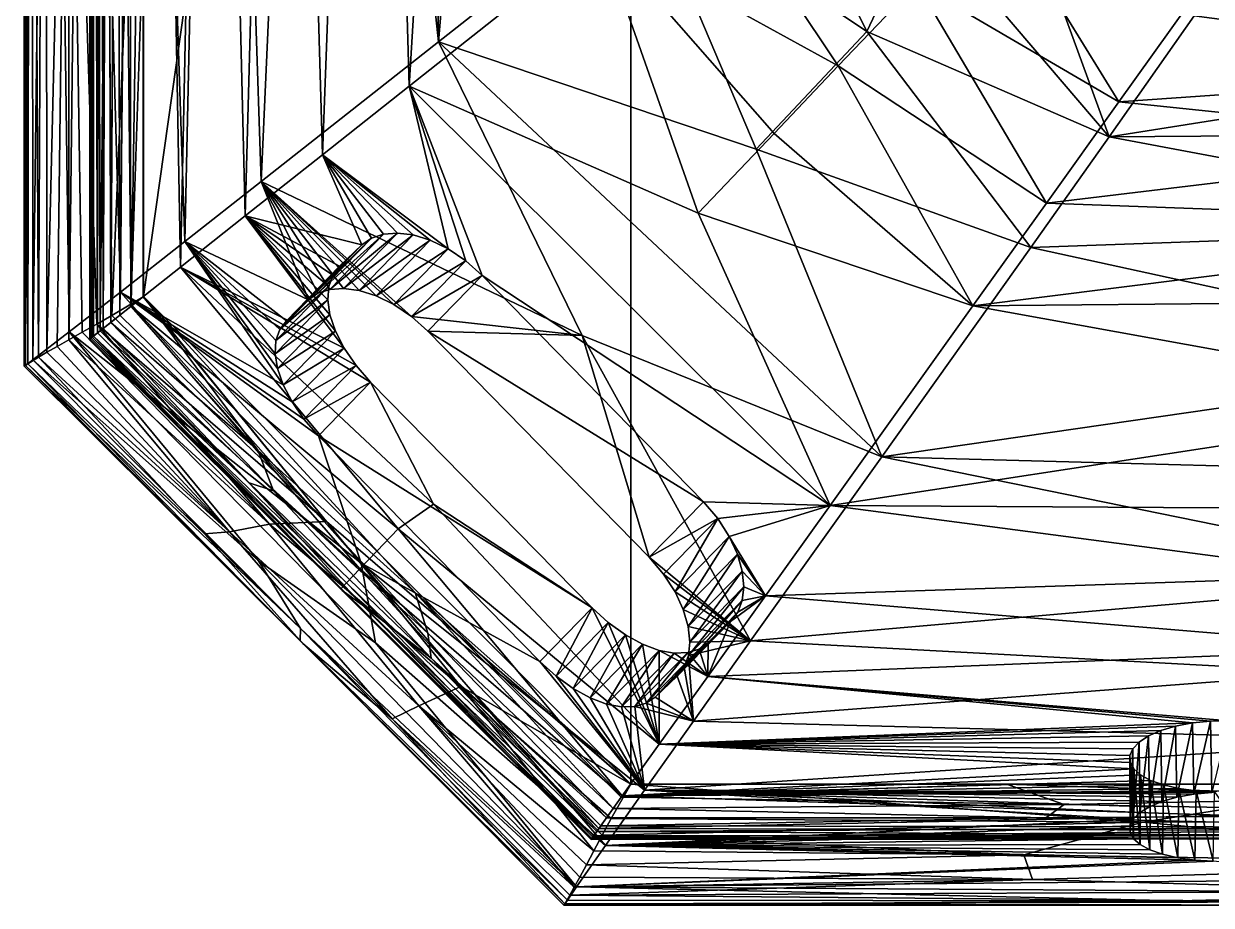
# Model space of a CAD drawing. Extents: x 4857 to 5181, y 3876 to 4195.
# Drawn here: x 4857.1 to 4947.2, y 3877.3 to 3944.2 of the extents above; entities that cross this region are included whole.
import ezdxf

# ---------------------------------------------------------------- set-up
doc = ezdxf.new("R2010")
doc.units = 0
doc.header["$MEASUREMENT"] = 0
doc.layers.add('STL2DXF', color=7, linetype='Continuous')

msp = doc.modelspace()

# ---------------------------------------------------------------- linework, layer by layer
at = {"layer": 'STL2DXF'}
for points in [[(4903.137, 3886.536, 12), (4903.137, 4185.536, 12), (4866.137, 3923.536, 12)], [(4866.137, 3923.536, 12), (4903.137, 4185.536, 12), (4866.137, 4148.536, 12)], [(4903.137, 4185.536, 0), (4903.137, 3886.536, 0), (4866.137, 3923.536, 0)], [(4866.137, 3923.536, 0), (4866.137, 4148.536, 0), (4903.137, 4185.536, 0)], [(5018.902, 4185.536, 12), (4903.137, 4185.536, 12), (5017.276, 3886.536, 12)], [(5017.276, 3886.536, 12), (4903.137, 4185.536, 12), (4903.137, 3886.536, 12)], [(5018.902, 4185.536, 0), (5017.276, 3886.536, 0), (4903.137, 4185.536, 0)], [(4903.137, 4185.536, 0), (5017.276, 3886.536, 0), (4903.137, 3886.536, 0)], [(4866.137, 4148.536, 12), (4866.137, 4036.036, 5.507), (4866.137, 3923.536, 12)], [(4866.137, 3923.536, 0), (4866.137, 4036.036, 0.507), (4866.137, 4148.536, 0)], [(4879.378, 4028.48, 73.239), (4888.543, 3942.878, 90.108), (4887.006, 4053.535, 87.653)], [(4887.006, 4053.535, 87.653), (4888.543, 3942.878, 90.108), (4895, 4019.959, 101.445)], [(4865.339, 4046.381, 42.748), (4861.665, 4019.931, 32.848), (4864.397, 3923.883, 40.012)], [(4865.339, 4046.381, 42.748), (4864.397, 3923.883, 40.012), (4869.293, 3927.722, 51.798)], [(4865.339, 4046.381, 42.748), (4869.293, 3927.722, 51.798), (4871.644, 4035.928, 57.329)], [(4862.148, 3920.376, 10.165), (4862.334, 4028.04, 8.817), (4862.042, 4043.488, 10.682)], [(4862.148, 3920.376, 10.165), (4862.042, 4043.488, 10.682), (4862.07, 3920.314, 11.522)], [(4862.07, 3920.314, 11.522), (4862.042, 4043.488, 10.682), (4862.059, 4036.236, 13.422)], [(4857.57, 4039.09, 7.262), (4857.379, 3918.444, 8.28), (4857.058, 4038.975, 10.309)], [(4857.058, 4038.975, 10.309), (4857.379, 3918.444, 8.28), (4857.081, 3918.246, 11.047)], [(4857.058, 4038.975, 10.309), (4857.081, 3918.246, 11.047), (4857.072, 4038.871, 13.862)], [(4857.072, 4038.871, 13.862), (4857.081, 3918.246, 11.047), (4857.18, 3918.317, 14.25)], [(4857.072, 4038.871, 13.862), (4857.18, 3918.317, 14.25), (4857.666, 4037.621, 18.379)], [(4857.57, 4039.09, 7.262), (4858.188, 3918.943, 5.67), (4857.379, 3918.444, 8.28)], [(4858.724, 4037.731, 4.58), (4858.188, 3918.943, 5.67), (4857.57, 4039.09, 7.262)], [(4862.657, 3920.779, 7.936), (4862.856, 4038.238, 7.421), (4862.334, 4028.04, 8.817)], [(4863.093, 3921.125, 7.079), (4862.856, 4038.238, 7.421), (4862.657, 3920.779, 7.936)], [(4863.093, 3921.125, 7.079), (4863.413, 3995.948, 6.633), (4862.856, 4038.238, 7.421)], [(4857.666, 4037.621, 18.379), (4857.18, 3918.317, 14.25), (4857.744, 3918.734, 18.337)], [(4857.666, 4037.621, 18.379), (4857.744, 3918.734, 18.337), (4859.096, 4026.476, 24.575)], [(4858.724, 4037.731, 4.58), (4858.81, 3919.308, 4.498), (4858.188, 3918.943, 5.67)], [(4858.724, 4037.731, 4.58), (4860.443, 3987.359, 2.554), (4858.81, 3919.308, 4.498)], [(4862.07, 3920.314, 11.522), (4862.059, 4036.236, 13.422), (4862.249, 3920.455, 14.692)], [(4862.249, 3920.455, 14.692), (4862.059, 4036.236, 13.422), (4862.57, 4036.018, 17.394)], [(4862.249, 3920.455, 14.692), (4862.57, 4036.018, 17.394), (4862.852, 3920.933, 18.426)], [(4862.852, 3920.933, 18.426), (4862.57, 4036.018, 17.394), (4864.019, 4036.058, 23.654)], [(4862.852, 3920.933, 18.426), (4864.019, 4036.058, 23.654), (4865.223, 3922.812, 27.382)], [(4865.223, 3922.812, 27.382), (4864.019, 4036.058, 23.654), (4866.952, 4036.145, 32.865)], [(4865.223, 3922.812, 27.382), (4866.952, 4036.145, 32.865), (4868.969, 3925.78, 37.977)], [(4866.137, 3923.536, 12), (4866.137, 4036.036, 5.507), (4866.137, 4007.911, 5.507)], [(4866.137, 3923.536, 0), (4866.137, 3979.786, 0.507), (4866.137, 4036.036, 0.507)], [(4868.969, 3925.78, 37.977), (4866.952, 4036.145, 32.865), (4871.256, 4036.264, 43.987)], [(4868.969, 3925.78, 37.977), (4871.256, 4036.264, 43.987), (4873.875, 3929.667, 49.803)], [(4873.875, 3929.667, 49.803), (4871.256, 4036.264, 43.987), (4876.77, 4036.411, 56.503)], [(4873.875, 3929.667, 49.803), (4876.77, 4036.411, 56.503), (4879.728, 3934.304, 62.45)], [(4879.728, 3934.304, 62.45), (4876.77, 4036.411, 56.503), (4883.529, 4036.585, 70.394)], [(4879.728, 3934.304, 62.45), (4883.529, 4036.585, 70.394), (4886.31, 3939.519, 75.507)], [(4886.31, 3939.519, 75.507), (4883.529, 4036.585, 70.394), (4892.202, 4036.804, 86.663)], [(4886.31, 3939.519, 75.507), (4892.202, 4036.804, 86.663), (4900.806, 3951.005, 101.21)], [(4871.644, 4035.928, 57.329), (4869.293, 3927.722, 51.798), (4875.087, 3932.279, 64.334)], [(4871.644, 4035.928, 57.329), (4875.087, 3932.279, 64.334), (4879.378, 4028.48, 73.239)], [(4862.343, 3920.53, 8.967), (4862.334, 4028.04, 8.817), (4862.148, 3920.376, 10.165)], [(4862.657, 3920.779, 7.936), (4862.334, 4028.04, 8.817), (4862.343, 3920.53, 8.967)], [(4879.378, 4028.48, 73.239), (4875.087, 3932.279, 64.334), (4888.543, 3942.878, 90.108)], [(4859.096, 4026.476, 24.575), (4857.744, 3918.734, 18.337), (4860.514, 3920.856, 29.069)], [(4859.096, 4026.476, 24.575), (4860.514, 3920.856, 29.069), (4861.665, 4019.931, 32.848)], [(4861.665, 4019.931, 32.848), (4860.514, 3920.856, 29.069), (4864.397, 3923.883, 40.012)], [(4888.543, 3942.878, 90.108), (4904.035, 3955.073, 115.662), (4895, 4019.959, 101.445)], [(4866.137, 3923.536, 12), (4866.137, 4007.911, 5.507), (4866.137, 3979.786, 5.507)], [(4863.142, 4005.574, 0.994), (4862.602, 3921.45, 1.207), (4860.443, 3987.359, 2.554)], [(4863.142, 4005.574, 0.994), (4863.757, 3922.113, 0.809), (4862.602, 3921.45, 1.207)], [(4863.142, 4005.574, 0.994), (4866.137, 3979.786, 0.507), (4863.757, 3922.113, 0.809)], [(4863.657, 3921.571, 6.401), (4864.139, 4002.017, 6.021), (4863.413, 3995.948, 6.633)], [(4864.349, 3922.119, 5.908), (4864.139, 4002.017, 6.021), (4863.657, 3921.571, 6.401)], [(4864.349, 3922.119, 5.908), (4865.083, 3990.823, 5.629), (4864.139, 4002.017, 6.021)], [(4863.657, 3921.571, 6.401), (4863.413, 3995.948, 6.633), (4863.093, 3921.125, 7.079)], [(4865.175, 3922.774, 5.608), (4865.083, 3990.823, 5.629), (4864.349, 3922.119, 5.908)], [(4865.175, 3922.774, 5.608), (4866.137, 3951.661, 5.507), (4865.083, 3990.823, 5.629)], [(4860.443, 3987.359, 2.554), (4859.583, 3919.75, 3.44), (4858.81, 3919.308, 4.498)], [(4860.488, 3920.261, 2.527), (4859.583, 3919.75, 3.44), (4860.443, 3987.359, 2.554)], [(4860.443, 3987.359, 2.554), (4862.602, 3921.45, 1.207), (4861.5, 3920.829, 1.782)], [(4860.443, 3987.359, 2.554), (4861.5, 3920.829, 1.782), (4860.488, 3920.261, 2.527)], [(4866.137, 3979.786, 0.507), (4866.131, 3923.532, 0.507), (4863.757, 3922.113, 0.809)], [(4866.137, 3923.536, 0.507), (4866.131, 3923.532, 0.507), (4866.137, 3979.786, 0.507)], [(4866.137, 3979.786, 5.507), (4866.137, 3951.661, 5.507), (4866.137, 3923.536, 12)], [(4866.137, 3923.536, 0.507), (4866.137, 3979.786, 0.507), (4866.137, 3923.536, 0)], [(4912.295, 3961.554, 127.51), (4904.035, 3955.073, 115.662), (4921.06, 3943.659, 120.278)], [(4925.194, 3952.4, 130.26), (4912.295, 3961.554, 127.51), (4921.06, 3943.659, 120.278)], [(4900.806, 3951.005, 101.21), (4908.291, 3956.935, 113.036), (4918.896, 3941.05, 108.445)], [(4918.896, 3941.05, 108.445), (4908.291, 3956.935, 113.036), (4924.853, 3947.31, 118.704)], [(4904.035, 3955.073, 115.662), (4888.543, 3942.878, 90.108), (4912.647, 3934.72, 105.261)], [(4921.06, 3943.659, 120.278), (4904.035, 3955.073, 115.662), (4912.647, 3934.72, 105.261)], [(4940.201, 3938.312, 123.632), (4924.853, 3947.31, 118.704), (4930.807, 3953.567, 128.006)], [(4940.201, 3938.312, 123.632), (4930.807, 3953.567, 128.006), (4945.436, 3945.624, 132.587)], [(4921.06, 3943.659, 120.278), (4939.459, 3935.664, 128.385), (4925.194, 3952.4, 130.26)], [(4925.194, 3952.4, 130.26), (4939.459, 3935.664, 128.385), (4933.552, 3951.811, 135.687)], [(4866.137, 3923.536, 5.507), (4866.137, 3951.661, 5.507), (4865.175, 3922.774, 5.608)], [(4866.137, 3923.536, 12), (4866.137, 3951.661, 5.507), (4866.137, 3923.536, 5.507)], [(4945.922, 3944.837, 139.131), (4933.552, 3951.811, 135.687), (4939.459, 3935.664, 128.385)], [(4908.269, 3929.883, 88.101), (4886.31, 3939.519, 75.507), (4900.806, 3951.005, 101.21)], [(4908.269, 3929.883, 88.101), (4900.806, 3951.005, 101.21), (4914.016, 3935.922, 99.419)], [(4914.016, 3935.922, 99.419), (4900.806, 3951.005, 101.21), (4918.896, 3941.05, 108.445)], [(4934.708, 3930.637, 113.036), (4918.896, 3941.05, 108.445), (4924.853, 3947.31, 118.704)], [(4934.708, 3930.637, 113.036), (4924.853, 3947.31, 118.704), (4940.201, 3938.312, 123.632)], [(4978.669, 3941.002, 127.027), (4945.436, 3945.624, 132.587), (4981.366, 3947.023, 134.111)], [(4974.043, 3941.134, 135.017), (4985.139, 3946.908, 141.204), (4945.922, 3944.837, 139.131)], [(4940.201, 3938.312, 123.632), (4945.436, 3945.624, 132.587), (4978.669, 3941.002, 127.027)], [(4945.922, 3944.837, 139.131), (4939.459, 3935.664, 128.385), (4974.043, 3941.134, 135.017)], [(4912.647, 3934.72, 105.261), (4933.502, 3927.268, 116.955), (4921.06, 3943.659, 120.278)], [(4921.06, 3943.659, 120.278), (4933.502, 3927.268, 116.955), (4939.459, 3935.664, 128.385)], [(4899.449, 3920.578, 78.292), (4888.543, 3942.878, 90.108), (4875.087, 3932.279, 64.334)], [(4899.449, 3920.578, 78.292), (4922.192, 3911.375, 92.09), (4888.543, 3942.878, 90.108)], [(4888.543, 3942.878, 90.108), (4922.192, 3911.375, 92.09), (4912.647, 3934.72, 105.261)], [(4914.016, 3935.922, 99.419), (4918.896, 3941.05, 108.445), (4929.116, 3922.826, 101.21)], [(4929.116, 3922.826, 101.21), (4918.896, 3941.05, 108.445), (4934.708, 3930.637, 113.036)], [(4974.043, 3941.134, 135.017), (4939.459, 3935.664, 128.385), (4984.676, 3936.006, 128.763)], [(4971.528, 3935.059, 119.225), (4940.201, 3938.312, 123.632), (4978.669, 3941.002, 127.027)], [(4889.271, 3927.159, 65.153), (4879.728, 3934.304, 62.45), (4886.31, 3939.519, 75.507)], [(4890.613, 3926.251, 65.638), (4886.31, 3939.519, 75.507), (4891.868, 3925.128, 65.781)], [(4891.868, 3925.128, 65.781), (4886.31, 3939.519, 75.507), (4918.279, 3907.689, 75.507)], [(4889.271, 3927.159, 65.153), (4886.31, 3939.519, 75.507), (4890.613, 3926.251, 65.638)], [(4918.279, 3907.689, 75.507), (4886.31, 3939.519, 75.507), (4908.269, 3929.883, 88.101)], [(4934.708, 3930.637, 113.036), (4940.201, 3938.312, 123.632), (4971.528, 3935.059, 119.225)], [(4984.676, 3936.006, 128.763), (4939.459, 3935.664, 128.385), (4976.117, 3928.777, 119.04)], [(4914.016, 3935.922, 99.419), (4929.116, 3922.826, 101.21), (4908.269, 3929.883, 88.101)], [(4976.117, 3928.777, 119.04), (4939.459, 3935.664, 128.385), (4933.502, 3927.268, 116.955)], [(4971.528, 3935.059, 119.225), (4978.482, 3929.041, 110.626), (4934.708, 3930.637, 113.036)], [(4882.733, 3927.458, 57.93), (4873.875, 3929.667, 49.803), (4879.728, 3934.304, 62.45)], [(4882.733, 3927.458, 57.93), (4879.728, 3934.304, 62.45), (4883.459, 3927.966, 59.391)], [(4883.459, 3927.966, 59.391), (4879.728, 3934.304, 62.45), (4884.363, 3928.273, 60.808)], [(4884.363, 3928.273, 60.808), (4879.728, 3934.304, 62.45), (4885.425, 3928.362, 62.141)], [(4885.425, 3928.362, 62.141), (4879.728, 3934.304, 62.45), (4886.622, 3928.215, 63.346)], [(4886.622, 3928.215, 63.346), (4879.728, 3934.304, 62.45), (4887.92, 3927.817, 64.369)], [(4887.92, 3927.817, 64.369), (4879.728, 3934.304, 62.45), (4889.271, 3927.159, 65.153)], [(4912.647, 3934.72, 105.261), (4922.192, 3911.375, 92.09), (4933.502, 3927.268, 116.955)], [(4878.67, 3923.293, 57.905), (4875.087, 3932.279, 64.334), (4869.293, 3927.722, 51.798)], [(4879.387, 3923.791, 59.369), (4875.087, 3932.279, 64.334), (4878.67, 3923.293, 57.905)], [(4886.495, 3922.025, 65.613), (4899.449, 3920.578, 78.292), (4875.087, 3932.279, 64.334)], [(4886.495, 3922.025, 65.613), (4875.087, 3932.279, 64.334), (4885.163, 3922.934, 65.131)], [(4885.163, 3922.934, 65.131), (4875.087, 3932.279, 64.334), (4883.816, 3923.599, 64.349)], [(4883.816, 3923.599, 64.349), (4875.087, 3932.279, 64.334), (4882.527, 3924.006, 63.329)], [(4882.527, 3924.006, 63.329), (4875.087, 3932.279, 64.334), (4881.337, 3924.164, 62.124)], [(4881.337, 3924.164, 62.124), (4875.087, 3932.279, 64.334), (4880.283, 3924.087, 60.789)], [(4880.283, 3924.087, 60.789), (4875.087, 3932.279, 64.334), (4879.387, 3923.791, 59.369)], [(4934.708, 3930.637, 113.036), (4978.482, 3929.041, 110.626), (4929.116, 3922.826, 101.21)], [(4881.39, 3919.612, 46.491), (4868.969, 3925.78, 37.977), (4873.875, 3929.667, 49.803)], [(4881.39, 3919.612, 46.491), (4873.875, 3929.667, 49.803), (4880.722, 3920.918, 47.327)], [(4880.722, 3920.918, 47.327), (4873.875, 3929.667, 49.803), (4880.305, 3922.161, 48.396)], [(4880.305, 3922.161, 48.396), (4873.875, 3929.667, 49.803), (4880.138, 3923.3, 49.64)], [(4880.138, 3923.3, 49.64), (4873.875, 3929.667, 49.803), (4880.213, 3924.305, 51.006)], [(4880.213, 3924.305, 51.006), (4873.875, 3929.667, 49.803), (4880.517, 3925.156, 52.448)], [(4880.517, 3925.156, 52.448), (4873.875, 3929.667, 49.803), (4881.033, 3925.835, 53.921)], [(4881.033, 3925.835, 53.921), (4873.875, 3929.667, 49.803), (4882.733, 3927.458, 57.93)], [(4908.269, 3929.883, 88.101), (4929.116, 3922.826, 101.21), (4918.279, 3907.689, 75.507)], [(4929.116, 3922.826, 101.21), (4978.482, 3929.041, 110.626), (5017.478, 3923.656, 102.36)], [(4976.117, 3928.777, 119.04), (4933.502, 3927.268, 116.955), (4972.773, 3918.687, 103.941)], [(4883.459, 3927.966, 59.391), (4879.387, 3923.791, 59.369), (4878.67, 3923.293, 57.905)], [(4883.459, 3927.966, 59.391), (4878.67, 3923.293, 57.905), (4882.733, 3927.458, 57.93)], [(4884.363, 3928.273, 60.808), (4880.283, 3924.087, 60.789), (4879.387, 3923.791, 59.369)], [(4884.363, 3928.273, 60.808), (4879.387, 3923.791, 59.369), (4883.459, 3927.966, 59.391)], [(4885.425, 3928.362, 62.141), (4881.337, 3924.164, 62.124), (4880.283, 3924.087, 60.789)], [(4885.425, 3928.362, 62.141), (4880.283, 3924.087, 60.789), (4884.363, 3928.273, 60.808)], [(4886.622, 3928.215, 63.346), (4881.337, 3924.164, 62.124), (4885.425, 3928.362, 62.141)], [(4886.622, 3928.215, 63.346), (4882.527, 3924.006, 63.329), (4881.337, 3924.164, 62.124)], [(4887.92, 3927.817, 64.369), (4882.527, 3924.006, 63.329), (4886.622, 3928.215, 63.346)], [(4876.75, 3916.835, 47.297), (4869.293, 3927.722, 51.798), (4864.397, 3923.883, 40.012)], [(4878.67, 3923.293, 57.905), (4869.293, 3927.722, 51.798), (4877.002, 3921.702, 53.896)], [(4877.002, 3921.702, 53.896), (4869.293, 3927.722, 51.798), (4876.498, 3921.035, 52.421)], [(4876.498, 3921.035, 52.421), (4869.293, 3927.722, 51.798), (4876.206, 3920.195, 50.978)], [(4876.206, 3920.195, 50.978), (4869.293, 3927.722, 51.798), (4876.143, 3919.199, 49.61)], [(4876.143, 3919.199, 49.61), (4869.293, 3927.722, 51.798), (4876.321, 3918.069, 48.365)], [(4876.321, 3918.069, 48.365), (4869.293, 3927.722, 51.798), (4876.75, 3916.835, 47.297)], [(4878.67, 3923.293, 57.905), (4881.033, 3925.835, 53.921), (4882.733, 3927.458, 57.93)], [(4887.92, 3927.817, 64.369), (4883.816, 3923.599, 64.349), (4882.527, 3924.006, 63.329)], [(4889.271, 3927.159, 65.153), (4883.816, 3923.599, 64.349), (4887.92, 3927.817, 64.369)], [(4889.271, 3927.159, 65.153), (4885.163, 3922.934, 65.131), (4883.816, 3923.599, 64.349)], [(4890.613, 3926.251, 65.638), (4885.163, 3922.934, 65.131), (4889.271, 3927.159, 65.153)], [(4972.773, 3918.687, 103.941), (4933.502, 3927.268, 116.955), (4922.192, 3911.375, 92.09)], [(4890.613, 3926.251, 65.638), (4886.495, 3922.025, 65.613), (4885.163, 3922.934, 65.131)], [(4891.868, 3925.128, 65.781), (4886.495, 3922.025, 65.613), (4890.613, 3926.251, 65.638)], [(4885.487, 3905.916, 32.876), (4865.223, 3922.812, 27.382), (4868.969, 3925.78, 37.977)], [(4883.393, 3917.04, 45.734), (4888.155, 3907.778, 39.577), (4868.969, 3925.78, 37.977)], [(4883.393, 3917.04, 45.734), (4868.969, 3925.78, 37.977), (4882.292, 3918.299, 45.946)], [(4882.292, 3918.299, 45.946), (4868.969, 3925.78, 37.977), (4881.39, 3919.612, 46.491)], [(4888.155, 3907.778, 39.577), (4885.487, 3905.916, 32.876), (4868.969, 3925.78, 37.977)], [(4880.517, 3925.156, 52.448), (4877.002, 3921.702, 53.896), (4876.498, 3921.035, 52.421)], [(4880.517, 3925.156, 52.448), (4876.498, 3921.035, 52.421), (4880.213, 3924.305, 51.006)], [(4881.033, 3925.835, 53.921), (4877.002, 3921.702, 53.896), (4880.517, 3925.156, 52.448)], [(4877.002, 3921.702, 53.896), (4881.033, 3925.835, 53.921), (4878.67, 3923.293, 57.905)], [(4887.746, 3920.902, 65.756), (4886.495, 3922.025, 65.613), (4891.868, 3925.128, 65.781)], [(4908.65, 3907.969, 65.275), (4887.746, 3920.902, 65.756), (4891.868, 3925.128, 65.781)], [(4891.868, 3925.128, 65.781), (4918.279, 3907.689, 75.507), (4908.65, 3907.969, 65.275)], [(4880.213, 3924.305, 51.006), (4876.498, 3921.035, 52.421), (4876.206, 3920.195, 50.978)], [(4880.213, 3924.305, 51.006), (4876.206, 3920.195, 50.978), (4880.138, 3923.3, 49.64)], [(4864.397, 3923.883, 40.012), (4860.514, 3920.856, 29.069), (4882.667, 3903.307, 36.5)], [(4880.039, 3906.456, 0.714), (4863.757, 3922.113, 0.809), (4866.131, 3923.532, 0.507)], [(4876.75, 3916.835, 47.297), (4864.397, 3923.883, 40.012), (4877.425, 3915.538, 46.464)], [(4877.425, 3915.538, 46.464), (4864.397, 3923.883, 40.012), (4878.331, 3914.231, 45.92)], [(4878.331, 3914.231, 45.92), (4864.397, 3923.883, 40.012), (4879.431, 3912.979, 45.71)], [(4879.431, 3912.979, 45.71), (4864.397, 3923.883, 40.012), (4882.667, 3903.307, 36.5)], [(4874.829, 3911.881, 5.843), (4866.137, 3923.536, 5.507), (4865.175, 3922.774, 5.608)], [(4866.131, 3923.532, 0.507), (4866.137, 3923.536, 0.507), (4880.039, 3906.456, 0.714)], [(4866.137, 3923.536, 5.507), (4903.137, 3886.536, 5.507), (4866.137, 3923.536, 12)], [(4866.137, 3923.536, 12), (4903.137, 3886.536, 5.507), (4903.137, 3886.536, 12)], [(4903.137, 3886.536, 0.507), (4866.137, 3923.536, 0.507), (4903.137, 3886.536, 0)], [(4903.137, 3886.536, 0), (4866.137, 3923.536, 0.507), (4866.137, 3923.536, 0)], [(4880.039, 3906.456, 0.714), (4866.137, 3923.536, 0.507), (4903.137, 3886.536, 0.507)], [(4886.768, 3901.085, 5.621), (4903.137, 3886.536, 5.507), (4866.137, 3923.536, 5.507)], [(4886.768, 3901.085, 5.621), (4866.137, 3923.536, 5.507), (4874.829, 3911.881, 5.843)], [(4929.116, 3922.826, 101.21), (5017.478, 3923.656, 102.36), (4969.525, 3915.531, 89.205)], [(4882.566, 3902.867, 22.267), (4862.852, 3920.933, 18.426), (4865.223, 3922.812, 27.382)], [(4874.829, 3911.881, 5.843), (4865.175, 3922.774, 5.608), (4864.349, 3922.119, 5.908)], [(4885.487, 3905.916, 32.876), (4883.853, 3904.215, 27.348), (4865.223, 3922.812, 27.382)], [(4882.566, 3902.867, 22.267), (4865.223, 3922.812, 27.382), (4883.853, 3904.215, 27.348)], [(4880.138, 3923.3, 49.64), (4876.206, 3920.195, 50.978), (4876.143, 3919.199, 49.61)], [(4880.138, 3923.3, 49.64), (4876.143, 3919.199, 49.61), (4880.305, 3922.161, 48.396)], [(4969.525, 3915.531, 89.205), (4918.279, 3907.689, 75.507), (4929.116, 3922.826, 101.21)], [(4880.039, 3906.456, 0.714), (4862.602, 3921.45, 1.207), (4863.757, 3922.113, 0.809)], [(4863.657, 3921.571, 6.401), (4863.093, 3921.125, 7.079), (4876.027, 3908.796, 6.638)], [(4864.349, 3922.119, 5.908), (4863.657, 3921.571, 6.401), (4874.829, 3911.881, 5.843)], [(4874.829, 3911.881, 5.843), (4863.657, 3921.571, 6.401), (4876.027, 3908.796, 6.638)], [(4880.305, 3922.161, 48.396), (4876.143, 3919.199, 49.61), (4876.321, 3918.069, 48.365)], [(4880.305, 3922.161, 48.396), (4876.321, 3918.069, 48.365), (4880.722, 3920.918, 47.327)], [(4887.746, 3920.902, 65.756), (4899.449, 3920.578, 78.292), (4886.495, 3922.025, 65.613)], [(4857.744, 3918.734, 18.337), (4874.873, 3903.484, 23.07), (4860.514, 3920.856, 29.069)], [(4860.488, 3920.261, 2.527), (4861.5, 3920.829, 1.782), (4875.717, 3906.263, 1.93)], [(4860.514, 3920.856, 29.069), (4874.873, 3903.484, 23.07), (4883.765, 3897.251, 28.322)], [(4860.514, 3920.856, 29.069), (4883.765, 3897.251, 28.322), (4882.667, 3903.307, 36.5)], [(4875.717, 3906.263, 1.93), (4861.5, 3920.829, 1.782), (4862.602, 3921.45, 1.207)], [(4881.558, 3901.806, 17.061), (4862.249, 3920.455, 14.692), (4862.852, 3920.933, 18.426)], [(4874.181, 3909.39, 7.77), (4862.657, 3920.779, 7.936), (4862.343, 3920.53, 8.967)], [(4875.717, 3906.263, 1.93), (4862.602, 3921.45, 1.207), (4880.039, 3906.456, 0.714)], [(4863.093, 3921.125, 7.079), (4862.657, 3920.779, 7.936), (4874.181, 3909.39, 7.77)], [(4881.558, 3901.806, 17.061), (4862.852, 3920.933, 18.426), (4882.566, 3902.867, 22.267)], [(4876.027, 3908.796, 6.638), (4863.093, 3921.125, 7.079), (4874.181, 3909.39, 7.77)], [(4880.722, 3920.918, 47.327), (4876.321, 3918.069, 48.365), (4876.75, 3916.835, 47.297)], [(4880.722, 3920.918, 47.327), (4876.75, 3916.835, 47.297), (4881.39, 3919.612, 46.491)], [(4904.531, 3903.747, 65.25), (4887.746, 3920.902, 65.756), (4908.65, 3907.969, 65.275)], [(4904.531, 3903.747, 65.25), (4899.449, 3920.578, 78.292), (4887.746, 3920.902, 65.756)], [(4859.583, 3919.75, 3.44), (4872.674, 3905.686, 4.279), (4858.81, 3919.308, 4.498)], [(4860.488, 3920.261, 2.527), (4872.674, 3905.686, 4.279), (4859.583, 3919.75, 3.44)], [(4875.717, 3906.263, 1.93), (4872.674, 3905.686, 4.279), (4860.488, 3920.261, 2.527)], [(4881.152, 3901.373, 13.421), (4862.07, 3920.314, 11.522), (4862.249, 3920.455, 14.692)], [(4881.223, 3901.224, 10.927), (4862.148, 3920.376, 10.165), (4862.07, 3920.314, 11.522)], [(4881.223, 3901.224, 10.927), (4862.07, 3920.314, 11.522), (4881.152, 3901.373, 13.421)], [(4882.756, 3900.136, 8.983), (4862.343, 3920.53, 8.967), (4862.148, 3920.376, 10.165)], [(4882.756, 3900.136, 8.983), (4862.148, 3920.376, 10.165), (4881.223, 3901.224, 10.927)], [(4881.152, 3901.373, 13.421), (4862.249, 3920.455, 14.692), (4881.558, 3901.806, 17.061)], [(4874.181, 3909.39, 7.77), (4862.343, 3920.53, 8.967), (4882.756, 3900.136, 8.983)], [(4904.531, 3903.747, 65.25), (4912.238, 3897.402, 66.777), (4899.449, 3920.578, 78.292)], [(4912.238, 3897.402, 66.777), (4922.192, 3911.375, 92.09), (4899.449, 3920.578, 78.292)], [(4858.188, 3918.943, 5.67), (4870.788, 3905.518, 7.095), (4857.379, 3918.444, 8.28)], [(4858.81, 3919.308, 4.498), (4872.674, 3905.686, 4.279), (4858.188, 3918.943, 5.67)], [(4858.188, 3918.943, 5.67), (4872.674, 3905.686, 4.279), (4870.788, 3905.518, 7.095)], [(4881.39, 3919.612, 46.491), (4876.75, 3916.835, 47.297), (4877.425, 3915.538, 46.464)], [(4881.39, 3919.612, 46.491), (4877.425, 3915.538, 46.464), (4882.292, 3918.299, 45.946)], [(4857.379, 3918.444, 8.28), (4878.232, 3897.208, 10.155), (4857.081, 3918.246, 11.047)], [(4857.081, 3918.246, 11.047), (4878.053, 3897.425, 13.831), (4857.18, 3918.317, 14.25)], [(4857.081, 3918.246, 11.047), (4878.232, 3897.208, 10.155), (4878.053, 3897.425, 13.831)], [(4857.18, 3918.317, 14.25), (4878.076, 3898.35, 18.042), (4857.744, 3918.734, 18.337)], [(4857.18, 3918.317, 14.25), (4878.053, 3897.425, 13.831), (4878.076, 3898.35, 18.042)], [(4857.379, 3918.444, 8.28), (4870.788, 3905.518, 7.095), (4878.232, 3897.208, 10.155)], [(4857.744, 3918.734, 18.337), (4878.076, 3898.35, 18.042), (4874.873, 3903.484, 23.07)], [(4882.292, 3918.299, 45.946), (4877.425, 3915.538, 46.464), (4878.331, 3914.231, 45.92)], [(4882.292, 3918.299, 45.946), (4878.331, 3914.231, 45.92), (4883.393, 3917.04, 45.734)], [(4922.192, 3911.375, 92.09), (4969.502, 3910.12, 89.866), (4972.773, 3918.687, 103.941)], [(4883.393, 3917.04, 45.734), (4878.331, 3914.231, 45.92), (4879.431, 3912.979, 45.71)], [(4879.431, 3912.979, 45.71), (4900.202, 3899.909, 45.229), (4883.393, 3917.04, 45.734)], [(4900.202, 3899.909, 45.229), (4888.155, 3907.778, 39.577), (4883.393, 3917.04, 45.734)], [(4977.314, 3907.321, 74.718), (4918.279, 3907.689, 75.507), (4969.525, 3915.531, 89.205)], [(4896.244, 3895.851, 45.204), (4900.202, 3899.909, 45.229), (4879.431, 3912.979, 45.71)], [(4879.431, 3912.979, 45.71), (4882.667, 3903.307, 36.5), (4896.244, 3895.851, 45.204)], [(4874.829, 3911.881, 5.843), (4876.027, 3908.796, 6.638), (4887.742, 3897.986, 6.173)], [(4887.742, 3897.986, 6.173), (4886.768, 3901.085, 5.621), (4874.829, 3911.881, 5.843)], [(4912.238, 3897.402, 66.777), (4967.315, 3902.186, 75.758), (4922.192, 3911.375, 92.09)], [(4922.192, 3911.375, 92.09), (4967.315, 3902.186, 75.758), (4969.502, 3910.12, 89.866)], [(4876.027, 3908.796, 6.638), (4874.181, 3909.39, 7.77), (4887.98, 3896.082, 7.24)], [(4887.98, 3896.082, 7.24), (4874.181, 3909.39, 7.77), (4882.756, 3900.136, 8.983)], [(4887.742, 3897.986, 6.173), (4876.027, 3908.796, 6.638), (4887.98, 3896.082, 7.24)], [(4888.155, 3907.778, 39.577), (4905.305, 3889.564, 37.977), (4885.487, 3905.916, 32.876)], [(4900.202, 3899.909, 45.229), (4905.305, 3889.564, 37.977), (4888.155, 3907.778, 39.577)], [(4904.531, 3903.747, 65.25), (4908.65, 3907.969, 65.275), (4909.745, 3906.689, 65.061)], [(4908.65, 3907.969, 65.275), (4918.279, 3907.689, 75.507), (4909.745, 3906.689, 65.061)], [(4909.745, 3906.689, 65.061), (4918.279, 3907.689, 75.507), (4910.619, 3905.334, 64.508)], [(4910.619, 3905.334, 64.508), (4918.279, 3907.689, 75.507), (4913.356, 3900.812, 62.45)], [(4913.356, 3900.812, 62.45), (4918.279, 3907.689, 75.507), (4958.875, 3902.346, 65.368)], [(4958.875, 3902.346, 65.368), (4918.279, 3907.689, 75.507), (4977.314, 3907.321, 74.718)], [(4875.717, 3906.263, 1.93), (4887.042, 3892.467, 3.329), (4872.674, 3905.686, 4.279)], [(4880.039, 3906.456, 0.714), (4890.245, 3893.931, 1.176), (4875.717, 3906.263, 1.93)], [(4890.245, 3893.931, 1.176), (4887.042, 3892.467, 3.329), (4875.717, 3906.263, 1.93)], [(4880.039, 3906.456, 0.714), (4903.137, 3886.536, 0.507), (4903.133, 3886.53, 0.507)], [(4880.039, 3906.456, 0.714), (4903.133, 3886.53, 0.507), (4890.245, 3893.931, 1.176)], [(4909.745, 3906.689, 65.061), (4905.628, 3902.468, 65.035), (4904.531, 3903.747, 65.25)], [(4909.745, 3906.689, 65.061), (4906.503, 3901.121, 64.485), (4905.628, 3902.468, 65.035)], [(4910.619, 3905.334, 64.508), (4906.503, 3901.121, 64.485), (4909.745, 3906.689, 65.061)], [(4870.788, 3905.518, 7.095), (4872.674, 3905.686, 4.279), (4885.031, 3891.492, 6.697)], [(4878.232, 3897.208, 10.155), (4870.788, 3905.518, 7.095), (4885.031, 3891.492, 6.697)], [(4885.031, 3891.492, 6.697), (4872.674, 3905.686, 4.279), (4887.042, 3892.467, 3.329)], [(4902.497, 3885.642, 27.382), (4883.853, 3904.215, 27.348), (4885.487, 3905.916, 32.876)], [(4885.487, 3905.916, 32.876), (4905.305, 3889.564, 37.977), (4902.497, 3885.642, 27.382)], [(4910.619, 3905.334, 64.508), (4907.13, 3899.776, 63.647), (4906.503, 3901.121, 64.485)], [(4911.238, 3903.981, 63.669), (4907.13, 3899.776, 63.647), (4910.619, 3905.334, 64.508)], [(4910.619, 3905.334, 64.508), (4913.356, 3900.812, 62.45), (4911.238, 3903.981, 63.669)], [(4902.497, 3885.642, 27.382), (4882.566, 3902.867, 22.267), (4883.853, 3904.215, 27.348)], [(4905.628, 3902.468, 65.035), (4912.238, 3897.402, 66.777), (4904.531, 3903.747, 65.25)], [(4911.238, 3903.981, 63.669), (4907.5, 3898.494, 62.579), (4907.13, 3899.776, 63.647)], [(4911.601, 3902.692, 62.601), (4907.5, 3898.494, 62.579), (4911.238, 3903.981, 63.669)], [(4911.238, 3903.981, 63.669), (4913.356, 3900.812, 62.45), (4911.601, 3902.692, 62.601)], [(4878.076, 3898.35, 18.042), (4899.011, 3878.73, 21.509), (4874.873, 3903.484, 23.07)], [(4874.873, 3903.484, 23.07), (4899.011, 3878.73, 21.509), (4883.765, 3897.251, 28.322)], [(4900.715, 3883.154, 18.426), (4881.558, 3901.806, 17.061), (4882.566, 3902.867, 22.267)], [(4900.715, 3883.154, 18.426), (4882.566, 3902.867, 22.267), (4902.497, 3885.642, 27.382)], [(4896.244, 3895.851, 45.204), (4882.667, 3903.307, 36.5), (4904.181, 3886.071, 42.627)], [(4882.667, 3903.307, 36.5), (4883.765, 3897.251, 28.322), (4901.215, 3881.877, 31.831)], [(4882.667, 3903.307, 36.5), (4901.215, 3881.877, 31.831), (4904.181, 3886.071, 42.627)], [(4911.601, 3902.692, 62.601), (4907.624, 3897.319, 61.34), (4907.5, 3898.494, 62.579)], [(4911.714, 3901.508, 61.361), (4907.624, 3897.319, 61.34), (4911.601, 3902.692, 62.601)], [(4911.601, 3902.692, 62.601), (4913.356, 3900.812, 62.45), (4911.714, 3901.508, 61.361)], [(4900.26, 3882.517, 14.692), (4881.152, 3901.373, 13.421), (4881.558, 3901.806, 17.061)], [(4900.26, 3882.517, 14.692), (4881.558, 3901.806, 17.061), (4900.715, 3883.154, 18.426)], [(4906.503, 3901.121, 64.485), (4912.238, 3897.402, 66.777), (4905.628, 3902.468, 65.035)], [(4912.238, 3897.402, 66.777), (4956.872, 3894.993, 61.913), (4967.315, 3902.186, 75.758)], [(4958.875, 3902.346, 65.368), (4961.511, 3896.837, 54.268), (4913.356, 3900.812, 62.45)], [(4900.121, 3882.323, 11.522), (4881.223, 3901.224, 10.927), (4881.152, 3901.373, 13.421)], [(4900.121, 3882.323, 11.522), (4881.152, 3901.373, 13.421), (4900.26, 3882.517, 14.692)], [(4900.177, 3882.401, 10.165), (4882.756, 3900.136, 8.983), (4881.223, 3901.224, 10.927)], [(4900.177, 3882.401, 10.165), (4881.223, 3901.224, 10.927), (4900.121, 3882.323, 11.522)], [(4902.421, 3885.536, 5.608), (4903.137, 3886.536, 5.507), (4886.768, 3901.085, 5.621)], [(4887.742, 3897.986, 6.173), (4901.807, 3884.678, 5.908), (4886.768, 3901.085, 5.621)], [(4901.807, 3884.678, 5.908), (4902.421, 3885.536, 5.608), (4886.768, 3901.085, 5.621)], [(4907.13, 3899.776, 63.647), (4912.238, 3897.402, 66.777), (4906.503, 3901.121, 64.485)], [(4911.594, 3900.463, 60.001), (4907.515, 3896.283, 59.979), (4911.714, 3901.508, 61.361)], [(4911.714, 3901.508, 61.361), (4907.515, 3896.283, 59.979), (4907.624, 3897.319, 61.34)], [(4913.356, 3900.812, 62.45), (4961.511, 3896.837, 54.268), (4908.978, 3894.696, 49.803)], [(4910.719, 3898.876, 57.087), (4913.356, 3900.812, 62.45), (4908.978, 3894.696, 49.803)], [(4911.257, 3899.579, 58.563), (4913.356, 3900.812, 62.45), (4910.719, 3898.876, 57.087)], [(4911.594, 3900.463, 60.001), (4913.356, 3900.812, 62.45), (4911.257, 3899.579, 58.563)], [(4911.714, 3901.508, 61.361), (4913.356, 3900.812, 62.45), (4911.594, 3900.463, 60.001)], [(4900.551, 3882.924, 7.936), (4887.98, 3896.082, 7.24), (4882.756, 3900.136, 8.983)], [(4900.551, 3882.924, 7.936), (4882.756, 3900.136, 8.983), (4900.319, 3882.6, 8.967)], [(4900.319, 3882.6, 8.967), (4882.756, 3900.136, 8.983), (4900.177, 3882.401, 10.165)], [(4896.244, 3895.851, 45.204), (4897.472, 3894.73, 45.343), (4900.202, 3899.909, 45.229)], [(4900.202, 3899.909, 45.229), (4897.472, 3894.73, 45.343), (4901.434, 3898.787, 45.368)], [(4901.434, 3898.787, 45.368), (4905.305, 3889.564, 37.977), (4900.202, 3899.909, 45.229)], [(4911.257, 3899.579, 58.563), (4907.189, 3895.409, 58.54), (4911.594, 3900.463, 60.001)], [(4911.594, 3900.463, 60.001), (4907.189, 3895.409, 58.54), (4907.515, 3896.283, 59.979)], [(4907.5, 3898.494, 62.579), (4912.238, 3897.402, 66.777), (4907.13, 3899.776, 63.647)], [(4910.719, 3898.876, 57.087), (4907.189, 3895.409, 58.54), (4911.257, 3899.579, 58.563)], [(4878.053, 3897.425, 13.831), (4898.327, 3877.732, 16.595), (4878.076, 3898.35, 18.042)], [(4878.076, 3898.35, 18.042), (4898.327, 3877.732, 16.595), (4899.011, 3878.73, 21.509)], [(4901.434, 3898.787, 45.368), (4897.472, 3894.73, 45.343), (4898.766, 3893.792, 45.818)], [(4901.434, 3898.787, 45.368), (4898.766, 3893.792, 45.818), (4902.733, 3897.853, 45.845)], [(4902.733, 3897.853, 45.845), (4905.305, 3889.564, 37.977), (4901.434, 3898.787, 45.368)], [(4909.028, 3897.263, 53.078), (4906.662, 3894.717, 57.062), (4910.719, 3898.876, 57.087)], [(4906.662, 3894.717, 57.062), (4907.189, 3895.409, 58.54), (4910.719, 3898.876, 57.087)], [(4907.624, 3897.319, 61.34), (4912.238, 3897.402, 66.777), (4907.5, 3898.494, 62.579)], [(4910.719, 3898.876, 57.087), (4908.978, 3894.696, 49.803), (4909.028, 3897.263, 53.078)], [(4878.232, 3897.208, 10.155), (4898.063, 3877.337, 12.632), (4878.053, 3897.425, 13.831)], [(4878.053, 3897.425, 13.831), (4898.063, 3877.337, 12.632), (4898.327, 3877.732, 16.595)], [(4885.031, 3891.492, 6.697), (4898.132, 3877.45, 9.449), (4878.232, 3897.208, 10.155)], [(4878.232, 3897.208, 10.155), (4898.132, 3877.45, 9.449), (4898.063, 3877.337, 12.632)], [(4899.011, 3878.73, 21.509), (4901.215, 3881.877, 31.831), (4883.765, 3897.251, 28.322)], [(4887.742, 3897.986, 6.173), (4887.98, 3896.082, 7.24), (4901.292, 3883.96, 6.401)], [(4901.292, 3883.96, 6.401), (4901.807, 3884.678, 5.908), (4887.742, 3897.986, 6.173)], [(4902.733, 3897.853, 45.845), (4898.766, 3893.792, 45.818), (4900.061, 3893.077, 46.592)], [(4902.733, 3897.853, 45.845), (4900.061, 3893.077, 46.592), (4904.04, 3897.144, 46.622)], [(4904.04, 3897.144, 46.622), (4905.305, 3889.564, 37.977), (4902.733, 3897.853, 45.845)], [(4908.329, 3896.783, 51.617), (4905.002, 3893.136, 53.052), (4909.028, 3897.263, 53.078)], [(4905.002, 3893.136, 53.052), (4906.662, 3894.717, 57.062), (4909.028, 3897.263, 53.078)], [(4907.515, 3896.283, 59.979), (4907.907, 3891.317, 54.399), (4912.238, 3897.402, 66.777)], [(4907.515, 3896.283, 59.979), (4912.238, 3897.402, 66.777), (4907.624, 3897.319, 61.34)], [(4907.907, 3891.317, 54.399), (4956.872, 3894.993, 61.913), (4912.238, 3897.402, 66.777)], [(4909.028, 3897.263, 53.078), (4908.978, 3894.696, 49.803), (4908.329, 3896.783, 51.617)], [(4904.04, 3897.144, 46.622), (4900.061, 3893.077, 46.592), (4901.302, 3892.607, 47.613)], [(4904.04, 3897.144, 46.622), (4901.302, 3892.607, 47.613), (4905.289, 3896.686, 47.644)], [(4905.289, 3896.686, 47.644), (4901.302, 3892.607, 47.613), (4902.444, 3892.388, 48.821)], [(4905.289, 3896.686, 47.644), (4902.444, 3892.388, 48.821), (4906.44, 3896.479, 48.854)], [(4906.44, 3896.479, 48.854), (4902.444, 3892.388, 48.821), (4903.455, 3892.413, 50.163)], [(4906.44, 3896.479, 48.854), (4903.455, 3892.413, 50.163), (4907.461, 3896.516, 50.194)], [(4907.461, 3896.516, 50.194), (4903.455, 3892.413, 50.163), (4904.314, 3892.667, 51.588)], [(4905.289, 3896.686, 47.644), (4905.305, 3889.564, 37.977), (4904.04, 3897.144, 46.622)], [(4907.461, 3896.516, 50.194), (4904.314, 3892.667, 51.588), (4908.329, 3896.783, 51.617)], [(4908.329, 3896.783, 51.617), (4904.314, 3892.667, 51.588), (4905.002, 3893.136, 53.052)], [(4906.44, 3896.479, 48.854), (4908.978, 3894.696, 49.803), (4905.289, 3896.686, 47.644)], [(4905.289, 3896.686, 47.644), (4908.978, 3894.696, 49.803), (4905.305, 3889.564, 37.977)], [(4907.461, 3896.516, 50.194), (4908.978, 3894.696, 49.803), (4906.44, 3896.479, 48.854)], [(4907.189, 3895.409, 58.54), (4907.907, 3891.317, 54.399), (4907.515, 3896.283, 59.979)], [(4908.329, 3896.783, 51.617), (4908.978, 3894.696, 49.803), (4907.461, 3896.516, 50.194)], [(4908.978, 3894.696, 49.803), (4961.511, 3896.837, 54.268), (4948.574, 3891.331, 42.142)], [(4901.292, 3883.96, 6.401), (4887.98, 3896.082, 7.24), (4900.875, 3883.376, 7.079)], [(4900.875, 3883.376, 7.079), (4887.98, 3896.082, 7.24), (4900.551, 3882.924, 7.936)], [(4896.244, 3895.851, 45.204), (4904.181, 3886.071, 42.627), (4897.472, 3894.73, 45.343)], [(4906.662, 3894.717, 57.062), (4907.907, 3891.317, 54.399), (4907.189, 3895.409, 58.54)], [(4897.472, 3894.73, 45.343), (4904.181, 3886.071, 42.627), (4898.766, 3893.792, 45.818)], [(4905.002, 3893.136, 53.052), (4907.907, 3891.317, 54.399), (4906.662, 3894.717, 57.062)], [(4945.78, 3891.183, 41.8), (4905.305, 3889.564, 37.977), (4908.978, 3894.696, 49.803)], [(4962.261, 3889.857, 51.144), (4956.872, 3894.993, 61.913), (4907.907, 3891.317, 54.399)], [(4908.978, 3894.696, 49.803), (4948.574, 3891.331, 42.142), (4947.158, 3891.317, 42.113)], [(4945.78, 3891.183, 41.8), (4908.978, 3894.696, 49.803), (4947.158, 3891.317, 42.113)], [(4890.245, 3893.931, 1.176), (4900.34, 3881.466, 2.013), (4887.042, 3892.467, 3.329)], [(4890.245, 3893.931, 1.176), (4903.133, 3886.53, 0.507), (4901.659, 3883.913, 0.863)], [(4890.245, 3893.931, 1.176), (4901.659, 3883.913, 0.863), (4900.974, 3882.65, 1.335)], [(4900.974, 3882.65, 1.335), (4900.34, 3881.466, 2.013), (4890.245, 3893.931, 1.176)], [(4898.766, 3893.792, 45.818), (4904.181, 3886.071, 42.627), (4900.061, 3893.077, 46.592)], [(4900.061, 3893.077, 46.592), (4904.181, 3886.071, 42.627), (4901.302, 3892.607, 47.613)], [(4904.314, 3892.667, 51.588), (4907.907, 3891.317, 54.399), (4905.002, 3893.136, 53.052)], [(4887.042, 3892.467, 3.329), (4898.85, 3878.697, 5.179), (4885.031, 3891.492, 6.697)], [(4900.34, 3881.466, 2.013), (4899.768, 3880.393, 2.891), (4887.042, 3892.467, 3.329)], [(4887.042, 3892.467, 3.329), (4899.768, 3880.393, 2.891), (4899.266, 3879.458, 3.96)], [(4887.042, 3892.467, 3.329), (4899.266, 3879.458, 3.96), (4898.85, 3878.697, 5.179)], [(4901.302, 3892.607, 47.613), (4904.181, 3886.071, 42.627), (4902.444, 3892.388, 48.821)], [(4902.444, 3892.388, 48.821), (4904.181, 3886.071, 42.627), (4903.455, 3892.413, 50.163)], [(4903.455, 3892.413, 50.163), (4907.907, 3891.317, 54.399), (4904.314, 3892.667, 51.588)], [(4903.455, 3892.413, 50.163), (4904.181, 3886.071, 42.627), (4907.907, 3891.317, 54.399)], [(4885.031, 3891.492, 6.697), (4898.85, 3878.697, 5.179), (4898.521, 3878.11, 6.529)], [(4885.031, 3891.492, 6.697), (4898.521, 3878.11, 6.529), (4898.132, 3877.45, 9.449)], [(4907.907, 3891.317, 54.399), (4904.181, 3886.071, 42.627), (4962.261, 3889.857, 51.144)], [(4944.504, 3890.938, 41.224), (4905.305, 3889.564, 37.977), (4945.78, 3891.183, 41.8)], [(4943.384, 3890.599, 40.418), (4905.305, 3889.564, 37.977), (4944.504, 3890.938, 41.224)], [(4943.461, 3885.217, 40.486), (4943.384, 3890.599, 40.418), (4944.504, 3890.938, 41.224)], [(4943.461, 3885.217, 40.486), (4944.504, 3890.938, 41.224), (4944.594, 3885.542, 41.275)], [(4944.594, 3885.542, 41.275), (4944.504, 3890.938, 41.224), (4945.78, 3891.183, 41.8)], [(4944.594, 3885.542, 41.275), (4945.78, 3891.183, 41.8), (4945.878, 3885.773, 41.832)], [(4945.878, 3885.773, 41.832), (4945.78, 3891.183, 41.8), (4947.158, 3891.317, 42.113)], [(4945.878, 3885.773, 41.832), (4947.158, 3891.317, 42.113), (4947.257, 3885.896, 42.124)], [(4947.257, 3885.896, 42.124), (4947.158, 3891.317, 42.113), (4948.574, 3891.331, 42.142)], [(4942.454, 3890.185, 39.423), (4905.305, 3889.564, 37.977), (4943.384, 3890.599, 40.418)], [(4941.742, 3889.717, 38.282), (4905.305, 3889.564, 37.977), (4942.454, 3890.185, 39.423)], [(4941.787, 3884.365, 38.371), (4941.742, 3889.717, 38.282), (4942.454, 3890.185, 39.423)], [(4941.787, 3884.365, 38.371), (4942.454, 3890.185, 39.423), (4942.517, 3884.818, 39.504)], [(4942.517, 3884.818, 39.504), (4942.454, 3890.185, 39.423), (4943.384, 3890.599, 40.418)], [(4942.517, 3884.818, 39.504), (4943.384, 3890.599, 40.418), (4943.461, 3885.217, 40.486)], [(4941.324, 3887.686, 33.091), (4902.497, 3885.642, 27.382), (4905.305, 3889.564, 37.977)], [(4947.257, 3885.896, 42.124), (4962.261, 3889.857, 51.144), (4904.181, 3886.071, 42.627)], [(4941.265, 3889.214, 37.036), (4905.305, 3889.564, 37.977), (4941.742, 3889.717, 38.282)], [(4941.324, 3887.686, 33.091), (4905.305, 3889.564, 37.977), (4941.052, 3888.181, 34.398)], [(4941.052, 3888.181, 34.398), (4905.305, 3889.564, 37.977), (4941.033, 3888.697, 35.728)], [(4941.033, 3888.697, 35.728), (4905.305, 3889.564, 37.977), (4941.265, 3889.214, 37.036)], [(4941.041, 3883.374, 35.824), (4941.033, 3888.697, 35.728), (4941.265, 3889.214, 37.036)], [(4941.041, 3883.374, 35.824), (4941.265, 3889.214, 37.036), (4941.292, 3883.877, 37.131)], [(4941.292, 3883.877, 37.131), (4941.265, 3889.214, 37.036), (4941.742, 3889.717, 38.282)], [(4941.292, 3883.877, 37.131), (4941.742, 3889.717, 38.282), (4941.787, 3884.365, 38.371)], [(4941.042, 3882.872, 34.492), (4941.052, 3888.181, 34.398), (4941.033, 3888.697, 35.728)], [(4941.042, 3882.872, 34.492), (4941.033, 3888.697, 35.728), (4941.041, 3883.374, 35.824)], [(4941.297, 3882.389, 33.18), (4941.052, 3888.181, 34.398), (4941.042, 3882.872, 34.492)], [(4941.297, 3882.389, 33.18), (4941.324, 3887.686, 33.091), (4941.052, 3888.181, 34.398)], [(4941.846, 3887.226, 31.847), (4902.497, 3885.642, 27.382), (4941.324, 3887.686, 33.091)], [(4941.803, 3881.941, 31.929), (4941.324, 3887.686, 33.091), (4941.297, 3882.389, 33.18)], [(4941.803, 3881.941, 31.929), (4941.846, 3887.226, 31.847), (4941.324, 3887.686, 33.091)], [(4942.024, 3883.656, 0.943), (4901.659, 3883.913, 0.863), (4903.133, 3886.53, 0.507)], [(4903.137, 3886.536, 5.507), (4902.421, 3885.536, 5.608), (4931.671, 3886.536, 5.507)], [(4931.671, 3886.536, 5.507), (4902.421, 3885.536, 5.608), (4936.036, 3884.997, 5.769)], [(4942.604, 3886.817, 30.717), (4902.497, 3885.642, 27.382), (4941.846, 3887.226, 31.847)], [(4943.583, 3886.473, 29.743), (4902.497, 3885.642, 27.382), (4942.604, 3886.817, 30.717)], [(4944.743, 3886.207, 28.974), (4902.497, 3885.642, 27.382), (4943.583, 3886.473, 29.743)], [(4903.137, 3886.536, 0.507), (4960.206, 3886.536, 0.507), (4903.133, 3886.53, 0.507)], [(4903.133, 3886.53, 0.507), (4960.206, 3886.536, 0.507), (4942.024, 3883.656, 0.943)], [(4960.206, 3886.536, 5.507), (5017.276, 3886.536, 12), (4903.137, 3886.536, 12)], [(4960.206, 3886.536, 5.507), (4903.137, 3886.536, 12), (4931.671, 3886.536, 5.507)], [(4931.671, 3886.536, 5.507), (4903.137, 3886.536, 12), (4903.137, 3886.536, 5.507)], [(5017.276, 3886.536, 0), (4960.206, 3886.536, 0.507), (4903.137, 3886.536, 0)], [(4903.137, 3886.536, 0), (4960.206, 3886.536, 0.507), (4903.137, 3886.536, 0.507)], [(4962.487, 3885.51, 5.614), (4960.206, 3886.536, 5.507), (4931.671, 3886.536, 5.507)], [(4931.671, 3886.536, 5.507), (4936.036, 3884.997, 5.769), (4962.487, 3885.51, 5.614)], [(4942.546, 3881.542, 30.789), (4941.846, 3887.226, 31.847), (4941.803, 3881.941, 31.929)], [(4942.546, 3881.542, 30.789), (4942.604, 3886.817, 30.717), (4941.846, 3887.226, 31.847)], [(4942.024, 3883.656, 0.943), (4960.206, 3886.536, 0.507), (4984.036, 3883.751, 0.914)], [(4943.51, 3881.207, 29.803), (4942.604, 3886.817, 30.717), (4942.546, 3881.542, 30.789)], [(4943.51, 3881.207, 29.803), (4943.583, 3886.473, 29.743), (4942.604, 3886.817, 30.717)], [(4944.659, 3880.946, 29.019), (4943.583, 3886.473, 29.743), (4943.51, 3881.207, 29.803)], [(4944.659, 3880.946, 29.019), (4944.743, 3886.207, 28.974), (4943.583, 3886.473, 29.743)], [(4948.704, 3884.147, 22.36), (4900.715, 3883.154, 18.426), (4902.497, 3885.642, 27.382)], [(4941.292, 3883.877, 37.131), (4904.181, 3886.071, 42.627), (4901.215, 3881.877, 31.831)], [(4902.421, 3885.536, 5.608), (4901.807, 3884.678, 5.908), (4936.036, 3884.997, 5.769)], [(4946.05, 3886.027, 28.445), (4902.497, 3885.642, 27.382), (4944.743, 3886.207, 28.974)], [(4947.443, 3885.941, 28.188), (4902.497, 3885.642, 27.382), (4946.05, 3886.027, 28.445)], [(4947.443, 3885.941, 28.188), (4948.704, 3884.147, 22.36), (4902.497, 3885.642, 27.382)], [(4947.257, 3885.896, 42.124), (4904.181, 3886.071, 42.627), (4945.878, 3885.773, 41.832)], [(4945.878, 3885.773, 41.832), (4904.181, 3886.071, 42.627), (4944.594, 3885.542, 41.275)], [(4944.594, 3885.542, 41.275), (4904.181, 3886.071, 42.627), (4943.461, 3885.217, 40.486)], [(4943.461, 3885.217, 40.486), (4904.181, 3886.071, 42.627), (4942.517, 3884.818, 39.504)], [(4942.517, 3884.818, 39.504), (4904.181, 3886.071, 42.627), (4941.787, 3884.365, 38.371)], [(4941.787, 3884.365, 38.371), (4904.181, 3886.071, 42.627), (4941.292, 3883.877, 37.131)], [(4962.487, 3885.51, 5.614), (4936.036, 3884.997, 5.769), (4973.981, 3884.278, 6.154)], [(4945.956, 3880.768, 28.473), (4944.743, 3886.207, 28.974), (4944.659, 3880.946, 29.019)], [(4945.956, 3880.768, 28.473), (4946.05, 3886.027, 28.445), (4944.743, 3886.207, 28.974)], [(4947.343, 3880.679, 28.197), (4946.05, 3886.027, 28.445), (4945.956, 3880.768, 28.473)], [(4947.343, 3880.679, 28.197), (4947.443, 3885.941, 28.188), (4946.05, 3886.027, 28.445)], [(4901.807, 3884.678, 5.908), (4901.292, 3883.96, 6.401), (4934.656, 3883.971, 6.395)], [(4936.036, 3884.997, 5.769), (4901.807, 3884.678, 5.908), (4934.656, 3883.971, 6.395)], [(4936.036, 3884.997, 5.769), (4934.656, 3883.971, 6.395), (4973.981, 3884.278, 6.154)], [(4959.782, 3883, 17.515), (4900.715, 3883.154, 18.426), (4948.704, 3884.147, 22.36)], [(4934.656, 3883.971, 6.395), (4901.292, 3883.96, 6.401), (4900.875, 3883.376, 7.079)], [(4934.656, 3883.971, 6.395), (4900.875, 3883.376, 7.079), (4962.951, 3883.273, 7.262)], [(4942.024, 3883.656, 0.943), (4900.974, 3882.65, 1.335), (4901.659, 3883.913, 0.863)], [(4941.292, 3883.877, 37.131), (4901.215, 3881.877, 31.831), (4941.041, 3883.374, 35.824)], [(4973.981, 3884.278, 6.154), (4934.656, 3883.971, 6.395), (4962.951, 3883.273, 7.262)], [(4974.917, 3880.486, 2.814), (4942.024, 3883.656, 0.943), (4984.036, 3883.751, 0.914)], [(4959.782, 3883, 17.515), (4900.26, 3882.517, 14.692), (4900.715, 3883.154, 18.426)], [(4961.208, 3882.425, 13.518), (4900.26, 3882.517, 14.692), (4959.782, 3883, 17.515)], [(4954.594, 3882.658, 8.797), (4900.551, 3882.924, 7.936), (4900.319, 3882.6, 8.967)], [(4962.951, 3883.273, 7.262), (4900.875, 3883.376, 7.079), (4900.551, 3882.924, 7.936)], [(4962.951, 3883.273, 7.262), (4900.551, 3882.924, 7.936), (4954.594, 3882.658, 8.797)], [(4932.968, 3881.162, 2.236), (4900.974, 3882.65, 1.335), (4942.024, 3883.656, 0.943)], [(4941.041, 3883.374, 35.824), (4901.215, 3881.877, 31.831), (4941.042, 3882.872, 34.492)], [(4941.042, 3882.872, 34.492), (4901.215, 3881.877, 31.831), (4941.297, 3882.389, 33.18)], [(4974.917, 3880.486, 2.814), (4932.968, 3881.162, 2.236), (4942.024, 3883.656, 0.943)], [(4945.956, 3880.768, 28.473), (4901.215, 3881.877, 31.831), (4899.011, 3878.73, 21.509)], [(4961.208, 3882.425, 13.518), (4900.121, 3882.323, 11.522), (4900.26, 3882.517, 14.692)], [(4961.33, 3882.377, 10.7), (4900.121, 3882.323, 11.522), (4961.208, 3882.425, 13.518)], [(4961.33, 3882.377, 10.7), (4900.177, 3882.401, 10.165), (4900.121, 3882.323, 11.522)], [(4954.594, 3882.658, 8.797), (4900.319, 3882.6, 8.967), (4900.177, 3882.401, 10.165)], [(4954.594, 3882.658, 8.797), (4900.177, 3882.401, 10.165), (4961.33, 3882.377, 10.7)], [(4932.968, 3881.162, 2.236), (4900.34, 3881.466, 2.013), (4900.974, 3882.65, 1.335)], [(4941.297, 3882.389, 33.18), (4901.215, 3881.877, 31.831), (4941.803, 3881.941, 31.929)], [(4941.803, 3881.941, 31.929), (4901.215, 3881.877, 31.831), (4942.546, 3881.542, 30.789)], [(4942.546, 3881.542, 30.789), (4901.215, 3881.877, 31.831), (4943.51, 3881.207, 29.803)], [(4943.51, 3881.207, 29.803), (4901.215, 3881.877, 31.831), (4944.659, 3880.946, 29.019)], [(4944.659, 3880.946, 29.019), (4901.215, 3881.877, 31.831), (4945.956, 3880.768, 28.473)], [(4932.968, 3881.162, 2.236), (4899.768, 3880.393, 2.891), (4900.34, 3881.466, 2.013)], [(4933.637, 3879.29, 4.208), (4899.768, 3880.393, 2.891), (4932.968, 3881.162, 2.236)], [(4933.637, 3879.29, 4.208), (4932.968, 3881.162, 2.236), (4974.917, 3880.486, 2.814)], [(4945.956, 3880.768, 28.473), (4899.011, 3878.73, 21.509), (4947.343, 3880.679, 28.197)], [(4947.343, 3880.679, 28.197), (4899.011, 3878.73, 21.509), (4960.855, 3879.29, 23.53)], [(4933.637, 3879.29, 4.208), (4899.266, 3879.458, 3.96), (4899.768, 3880.393, 2.891)], [(4974.917, 3880.486, 2.814), (4964.838, 3878.413, 5.806), (4933.637, 3879.29, 4.208)], [(4933.637, 3879.29, 4.208), (4964.838, 3878.413, 5.806), (4898.521, 3878.11, 6.529)], [(4933.637, 3879.29, 4.208), (4898.521, 3878.11, 6.529), (4898.85, 3878.697, 5.179)], [(4898.85, 3878.697, 5.179), (4899.266, 3879.458, 3.96), (4933.637, 3879.29, 4.208)], [(4899.011, 3878.73, 21.509), (4969.894, 3878.28, 19.369), (4960.855, 3879.29, 23.53)], [(4898.327, 3877.732, 16.595), (4944.693, 3877.672, 16.042), (4899.011, 3878.73, 21.509)], [(4964.838, 3878.413, 5.806), (4956.683, 3877.603, 8.532), (4898.521, 3878.11, 6.529)], [(4899.011, 3878.73, 21.509), (4944.693, 3877.672, 16.042), (4969.894, 3878.28, 19.369)], [(4944.693, 3877.672, 16.042), (5017.227, 3877.564, 14.923), (4969.894, 3878.28, 19.369)], [(4898.063, 3877.337, 12.632), (4944.693, 3877.672, 16.042), (4898.327, 3877.732, 16.595)], [(4898.063, 3877.337, 12.632), (4960.532, 3877.344, 11.974), (4944.693, 3877.672, 16.042)], [(4898.132, 3877.45, 9.449), (4960.532, 3877.344, 11.974), (4898.063, 3877.337, 12.632)], [(4898.521, 3878.11, 6.529), (4956.683, 3877.603, 8.532), (4898.132, 3877.45, 9.449)], [(4898.132, 3877.45, 9.449), (4956.683, 3877.603, 8.532), (4960.532, 3877.344, 11.974)], [(4960.532, 3877.344, 11.974), (5017.227, 3877.564, 14.923), (4944.693, 3877.672, 16.042)]]:
    msp.add_3dface(points, dxfattribs=at)

doc.saveas('drawing.dxf')
